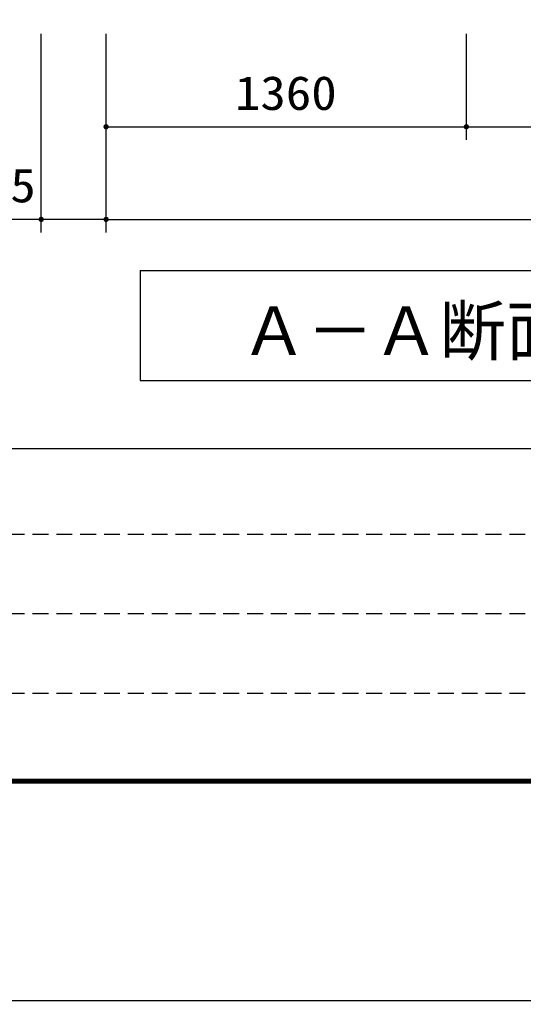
# Model space of a CAD drawing. Units: millimetres, scale not verified. Extents: x -14850 to 14850, y -10500 to 10500.
# Drawn here: x -10509 to -8607, y -10500 to -6794 of the extents above; entities that cross this region are included whole.
import ezdxf
from ezdxf.enums import TextEntityAlignment as Align

# ---------------------------------------------------------------- set-up
doc = ezdxf.new("R2010")
doc.units = ezdxf.units.MM
doc.header["$LTSCALE"] = 50
doc.linetypes.add('DASHED1', pattern=[1.8, 1.2, -0.6])
for name, color, linetype, lineweight in [('0-3_水管', 3, 'Continuous', 25), ('0-5_製作', 5, 'Continuous', 25), ('0-7_図面枠', 7, 'Continuous', 25), ('0-8_Axis_waku', 7, 'Continuous', 25)]:
    doc.layers.add(name, color=color, linetype=linetype, lineweight=lineweight)
doc.styles.add('ＭＳ ゴシック', font='')
doc.styles.get('ＭＳ ゴシック').set_extended_font_data('MS Gothic')

msp = doc.modelspace()

# ---------------------------------------------------------------- linework, layer by layer
at = {"layer": '0-3_水管'}
for p, q in [((-10053.71, -7741.78), (-10053.71, -8158.44)), ((-10053.71, -8158.44), (-6720.38, -8158.44))]:
    msp.add_line(p, q, dxfattribs=at)
msp.add_lwpolyline([(-10053.71, -7741.78), (-6720.38, -7741.78), (-6720.38, -8158.44)], dxfattribs=at)
at = {"layer": '0-5_製作', "color": 2}
for p, q in [((-10427.33, -7599.17), (-10427.33, -6848.06)), ((-10182.33, -7249.17), (-10182.33, -6848.06)), ((-10182.33, -7599.17), (-10182.33, -6848.06)), ((-8822.33, -7249.17), (-8822.33, -6848.06)), ((-10182.33, -7199.17), (-8822.33, -7199.17)), ((-10182.33, -7599.17), (-10182.33, -7199.17)), ((-8822.33, -7199.17), (-7662.33, -7199.17)), ((-10427.33, -7549.17), (-10765.87, -7549.17)), ((-10182.33, -7549.17), (-10427.33, -7549.17)), ((-10182.33, -7549.17), (-6172.33, -7549.17))]:
    msp.add_line(p, q, dxfattribs=at)
at = {"layer": '0-5_製作'}
for points in [[(-10192.31, -7198.54), (-10182.33, -7199.17), (-10192.33, -7199.17)], [(-10192.33, -7199.17), (-10186.59, -7208.22), (-10192.26, -7200.43)], [(-10192.33, -7199.17), (-10185.42, -7208.68), (-10186.59, -7208.22)], [(-10182.33, -7199.17), (-10185.42, -7208.68), (-10192.33, -7199.17)], [(-10192.16, -7197.3), (-10182.33, -7199.17), (-10192.31, -7198.54)], [(-10192.26, -7200.43), (-10187.69, -7207.62), (-10192.02, -7201.66)], [(-10192.26, -7200.43), (-10186.59, -7208.22), (-10187.69, -7207.62)], [(-10191.84, -7196.08), (-10182.33, -7199.17), (-10192.16, -7197.3)], [(-10192.02, -7201.66), (-10188.71, -7206.88), (-10191.63, -7202.85)], [(-10192.02, -7201.66), (-10187.69, -7207.62), (-10188.71, -7206.88)], [(-10191.38, -7194.91), (-10182.33, -7199.17), (-10191.84, -7196.08)], [(-10191.63, -7202.85), (-10189.62, -7206.02), (-10191.1, -7203.99)], [(-10191.63, -7202.85), (-10188.71, -7206.88), (-10189.62, -7206.02)], [(-10190.78, -7193.81), (-10182.33, -7199.17), (-10191.38, -7194.91)], [(-10191.1, -7203.99), (-10189.62, -7206.02), (-10190.42, -7205.05)], [(-10190.04, -7192.8), (-10182.33, -7199.17), (-10190.78, -7193.81)], [(-10189.18, -7191.88), (-10182.33, -7199.17), (-10190.04, -7192.8)], [(-10188.21, -7191.08), (-10182.33, -7199.17), (-10189.18, -7191.88)], [(-10187.15, -7190.41), (-10182.33, -7199.17), (-10188.21, -7191.08)], [(-10187.15, -7190.41), (-10182.33, -7189.17), (-10182.33, -7199.17)], [(-10186.02, -7189.87), (-10182.33, -7189.17), (-10187.15, -7190.41)], [(-10184.82, -7189.49), (-10182.33, -7189.17), (-10186.02, -7189.87)], [(-10182.33, -7199.17), (-10184.21, -7209), (-10185.42, -7208.68)], [(-10183.59, -7189.25), (-10182.33, -7189.17), (-10184.82, -7189.49)], [(-10182.33, -7199.17), (-10182.96, -7209.15), (-10184.21, -7209)], [(-10182.33, -7199.17), (-10182.33, -7209.17), (-10182.96, -7209.15)], [(-10182.33, -7189.17), (-10172.33, -7199.17), (-10182.33, -7199.17)], [(-10181.71, -7189.19), (-10172.33, -7199.17), (-10182.33, -7189.17)], [(-10182.33, -7199.17), (-10181.08, -7209.09), (-10182.33, -7209.17)], [(-10182.33, -7199.17), (-10179.85, -7208.86), (-10181.08, -7209.09)], [(-10182.33, -7199.17), (-10178.65, -7208.47), (-10179.85, -7208.86)], [(-10182.33, -7199.17), (-10177.52, -7207.94), (-10178.65, -7208.47)], [(-10182.33, -7199.17), (-10176.46, -7207.26), (-10177.52, -7207.94)], [(-10172.33, -7199.17), (-10176.46, -7207.26), (-10182.33, -7199.17)], [(-10180.46, -7189.35), (-10172.33, -7199.17), (-10181.71, -7189.19)], [(-10179.24, -7189.66), (-10172.33, -7199.17), (-10180.46, -7189.35)], [(-10178.08, -7190.12), (-10172.33, -7199.17), (-10179.24, -7189.66)], [(-10178.08, -7190.12), (-10172.41, -7197.92), (-10172.33, -7199.17)], [(-10176.98, -7190.73), (-10172.41, -7197.92), (-10178.08, -7190.12)], [(-10176.98, -7190.73), (-10172.65, -7196.69), (-10172.41, -7197.92)], [(-10175.96, -7191.47), (-10172.65, -7196.69), (-10176.98, -7190.73)], [(-10172.33, -7199.17), (-10175.49, -7206.46), (-10176.46, -7207.26)], [(-10175.96, -7191.47), (-10173.04, -7195.49), (-10172.65, -7196.69)], [(-10175.04, -7192.33), (-10173.04, -7195.49), (-10175.96, -7191.47)], [(-10172.33, -7199.17), (-10174.63, -7205.55), (-10175.49, -7206.46)], [(-10175.04, -7192.33), (-10173.57, -7194.35), (-10173.04, -7195.49)], [(-10174.24, -7193.29), (-10173.57, -7194.35), (-10175.04, -7192.33)], [(-10172.33, -7199.17), (-10173.89, -7204.53), (-10174.63, -7205.55)], [(-10172.33, -7199.17), (-10173.29, -7203.43), (-10173.89, -7204.53)], [(-10172.33, -7199.17), (-10172.82, -7202.26), (-10173.29, -7203.43)], [(-10172.33, -7199.17), (-10172.51, -7201.05), (-10172.82, -7202.26)], [(-10172.33, -7199.17), (-10172.35, -7199.8), (-10172.51, -7201.05)], [(-8832.31, -7198.54), (-8822.33, -7199.17), (-8832.33, -7199.17)], [(-8832.33, -7199.17), (-8825.42, -7208.68), (-8832.26, -7200.43)], [(-8832.33, -7199.17), (-8824.21, -7209), (-8825.42, -7208.68)], [(-8822.33, -7199.17), (-8824.21, -7209), (-8832.33, -7199.17)], [(-8832.16, -7197.3), (-8822.33, -7199.17), (-8832.31, -7198.54)], [(-8832.26, -7200.43), (-8826.59, -7208.22), (-8832.02, -7201.66)], [(-8832.26, -7200.43), (-8825.42, -7208.68), (-8826.59, -7208.22)], [(-8831.84, -7196.08), (-8822.33, -7199.17), (-8832.16, -7197.3)], [(-8832.02, -7201.66), (-8827.69, -7207.62), (-8831.63, -7202.85)], [(-8832.02, -7201.66), (-8826.59, -7208.22), (-8827.69, -7207.62)], [(-8831.38, -7194.91), (-8822.33, -7199.17), (-8831.84, -7196.08)], [(-8831.63, -7202.85), (-8828.71, -7206.88), (-8831.1, -7203.99)], [(-8831.63, -7202.85), (-8827.69, -7207.62), (-8828.71, -7206.88)], [(-8830.78, -7193.81), (-8822.33, -7199.17), (-8831.38, -7194.91)], [(-8831.1, -7203.99), (-8829.62, -7206.02), (-8830.42, -7205.05)], [(-8831.1, -7203.99), (-8828.71, -7206.88), (-8829.62, -7206.02)], [(-8830.04, -7192.8), (-8822.33, -7199.17), (-8830.78, -7193.81)], [(-8829.18, -7191.88), (-8822.33, -7199.17), (-8830.04, -7192.8)], [(-8828.21, -7191.08), (-8822.33, -7199.17), (-8829.18, -7191.88)], [(-8828.21, -7191.08), (-8822.33, -7189.17), (-8822.33, -7199.17)], [(-8827.15, -7190.41), (-8822.33, -7189.17), (-8828.21, -7191.08)], [(-8826.02, -7189.87), (-8822.33, -7189.17), (-8827.15, -7190.41)], [(-8824.82, -7189.49), (-8822.33, -7189.17), (-8826.02, -7189.87)], [(-8823.59, -7189.25), (-8822.33, -7189.17), (-8824.82, -7189.49)], [(-8822.33, -7199.17), (-8822.96, -7209.15), (-8824.21, -7209)], [(-8822.33, -7199.17), (-8822.33, -7209.17), (-8822.96, -7209.15)], [(-8822.33, -7189.17), (-8812.33, -7199.17), (-8822.33, -7199.17)], [(-8821.71, -7189.19), (-8812.33, -7199.17), (-8822.33, -7189.17)], [(-8822.33, -7199.17), (-8821.08, -7209.09), (-8822.33, -7209.17)], [(-8822.33, -7199.17), (-8819.85, -7208.86), (-8821.08, -7209.09)], [(-8822.33, -7199.17), (-8818.65, -7208.47), (-8819.85, -7208.86)], [(-8822.33, -7199.17), (-8817.52, -7207.94), (-8818.65, -7208.47)], [(-8822.33, -7199.17), (-8816.46, -7207.26), (-8817.52, -7207.94)], [(-8822.33, -7199.17), (-8815.49, -7206.46), (-8816.46, -7207.26)], [(-8812.33, -7199.17), (-8815.49, -7206.46), (-8822.33, -7199.17)], [(-8820.46, -7189.35), (-8812.33, -7199.17), (-8821.71, -7189.19)], [(-8819.24, -7189.66), (-8812.33, -7199.17), (-8820.46, -7189.35)], [(-8819.24, -7189.66), (-8812.41, -7197.92), (-8812.33, -7199.17)], [(-8818.08, -7190.12), (-8812.41, -7197.92), (-8819.24, -7189.66)], [(-8818.08, -7190.12), (-8812.65, -7196.69), (-8812.41, -7197.92)], [(-8816.98, -7190.73), (-8812.65, -7196.69), (-8818.08, -7190.12)], [(-8816.98, -7190.73), (-8813.04, -7195.49), (-8812.65, -7196.69)], [(-8815.96, -7191.47), (-8813.04, -7195.49), (-8816.98, -7190.73)], [(-8815.96, -7191.47), (-8813.57, -7194.35), (-8813.04, -7195.49)], [(-8815.04, -7192.33), (-8813.57, -7194.35), (-8815.96, -7191.47)], [(-8812.33, -7199.17), (-8814.63, -7205.55), (-8815.49, -7206.46)], [(-8815.04, -7192.33), (-8814.24, -7193.29), (-8813.57, -7194.35)], [(-8812.33, -7199.17), (-8813.89, -7204.53), (-8814.63, -7205.55)], [(-8812.33, -7199.17), (-8813.29, -7203.43), (-8813.89, -7204.53)], [(-8812.33, -7199.17), (-8812.82, -7202.26), (-8813.29, -7203.43)], [(-8812.33, -7199.17), (-8812.51, -7201.05), (-8812.82, -7202.26)], [(-8812.33, -7199.17), (-8812.35, -7199.8), (-8812.51, -7201.05)], [(-10437.31, -7548.54), (-10427.33, -7549.17), (-10437.33, -7549.17)], [(-10437.33, -7549.17), (-10431.59, -7558.22), (-10437.26, -7550.43)], [(-10437.33, -7549.17), (-10430.42, -7558.68), (-10431.59, -7558.22)], [(-10427.33, -7549.17), (-10430.42, -7558.68), (-10437.33, -7549.17)], [(-10437.16, -7547.3), (-10427.33, -7549.17), (-10437.31, -7548.54)], [(-10437.26, -7550.43), (-10432.69, -7557.62), (-10437.02, -7551.66)], [(-10437.26, -7550.43), (-10431.59, -7558.22), (-10432.69, -7557.62)], [(-10436.84, -7546.08), (-10427.33, -7549.17), (-10437.16, -7547.3)], [(-10437.02, -7551.66), (-10433.71, -7556.88), (-10436.63, -7552.85)], [(-10437.02, -7551.66), (-10432.69, -7557.62), (-10433.71, -7556.88)], [(-10436.38, -7544.91), (-10427.33, -7549.17), (-10436.84, -7546.08)], [(-10436.63, -7552.85), (-10434.62, -7556.02), (-10436.1, -7553.99)], [(-10436.63, -7552.85), (-10433.71, -7556.88), (-10434.62, -7556.02)], [(-10435.78, -7543.81), (-10427.33, -7549.17), (-10436.38, -7544.91)], [(-10436.1, -7553.99), (-10434.62, -7556.02), (-10435.42, -7555.05)], [(-10435.04, -7542.8), (-10427.33, -7549.17), (-10435.78, -7543.81)], [(-10434.18, -7541.88), (-10427.33, -7549.17), (-10435.04, -7542.8)], [(-10433.21, -7541.08), (-10427.33, -7549.17), (-10434.18, -7541.88)], [(-10432.15, -7540.41), (-10427.33, -7549.17), (-10433.21, -7541.08)], [(-10432.15, -7540.41), (-10427.33, -7539.17), (-10427.33, -7549.17)], [(-10431.02, -7539.87), (-10427.33, -7539.17), (-10432.15, -7540.41)], [(-10429.82, -7539.49), (-10427.33, -7539.17), (-10431.02, -7539.87)], [(-10427.33, -7549.17), (-10429.21, -7559), (-10430.42, -7558.68)], [(-10428.59, -7539.25), (-10427.33, -7539.17), (-10429.82, -7539.49)], [(-10427.33, -7549.17), (-10427.96, -7559.15), (-10429.21, -7559)], [(-10427.33, -7549.17), (-10427.33, -7559.17), (-10427.96, -7559.15)], [(-10427.33, -7539.17), (-10417.33, -7549.17), (-10427.33, -7549.17)], [(-10426.71, -7539.19), (-10417.33, -7549.17), (-10427.33, -7539.17)], [(-10427.33, -7549.17), (-10426.08, -7559.09), (-10427.33, -7559.17)], [(-10427.33, -7549.17), (-10424.85, -7558.86), (-10426.08, -7559.09)], [(-10427.33, -7549.17), (-10423.65, -7558.47), (-10424.85, -7558.86)], [(-10427.33, -7549.17), (-10422.52, -7557.94), (-10423.65, -7558.47)], [(-10427.33, -7549.17), (-10421.46, -7557.26), (-10422.52, -7557.94)], [(-10417.33, -7549.17), (-10421.46, -7557.26), (-10427.33, -7549.17)], [(-10425.46, -7539.35), (-10417.33, -7549.17), (-10426.71, -7539.19)], [(-10424.24, -7539.66), (-10417.33, -7549.17), (-10425.46, -7539.35)], [(-10423.08, -7540.12), (-10417.33, -7549.17), (-10424.24, -7539.66)], [(-10423.08, -7540.12), (-10417.41, -7547.92), (-10417.33, -7549.17)], [(-10421.98, -7540.73), (-10417.41, -7547.92), (-10423.08, -7540.12)], [(-10421.98, -7540.73), (-10417.65, -7546.69), (-10417.41, -7547.92)], [(-10420.96, -7541.47), (-10417.65, -7546.69), (-10421.98, -7540.73)], [(-10417.33, -7549.17), (-10420.49, -7556.46), (-10421.46, -7557.26)], [(-10420.96, -7541.47), (-10418.04, -7545.49), (-10417.65, -7546.69)], [(-10420.04, -7542.33), (-10418.04, -7545.49), (-10420.96, -7541.47)], [(-10417.33, -7549.17), (-10419.63, -7555.55), (-10420.49, -7556.46)], [(-10420.04, -7542.33), (-10418.57, -7544.35), (-10418.04, -7545.49)], [(-10419.24, -7543.29), (-10418.57, -7544.35), (-10420.04, -7542.33)], [(-10417.33, -7549.17), (-10418.89, -7554.53), (-10419.63, -7555.55)], [(-10417.33, -7549.17), (-10418.29, -7553.43), (-10418.89, -7554.53)], [(-10417.33, -7549.17), (-10417.82, -7552.26), (-10418.29, -7553.43)], [(-10417.33, -7549.17), (-10417.51, -7551.05), (-10417.82, -7552.26)], [(-10417.33, -7549.17), (-10417.35, -7549.8), (-10417.51, -7551.05)], [(-10192.31, -7548.54), (-10182.33, -7549.17), (-10192.33, -7549.17)], [(-10192.31, -7548.54), (-10182.33, -7549.17), (-10192.33, -7549.17)], [(-10192.33, -7549.17), (-10185.42, -7558.68), (-10192.26, -7550.43)], [(-10192.33, -7549.17), (-10184.21, -7559), (-10185.42, -7558.68)], [(-10182.33, -7549.17), (-10184.21, -7559), (-10192.33, -7549.17)], [(-10192.33, -7549.17), (-10185.42, -7558.68), (-10192.26, -7550.43)], [(-10192.33, -7549.17), (-10184.21, -7559), (-10185.42, -7558.68)], [(-10182.33, -7549.17), (-10184.21, -7559), (-10192.33, -7549.17)], [(-10192.16, -7547.3), (-10182.33, -7549.17), (-10192.31, -7548.54)], [(-10192.16, -7547.3), (-10182.33, -7549.17), (-10192.31, -7548.54)], [(-10192.26, -7550.43), (-10186.59, -7558.22), (-10192.02, -7551.66)], [(-10192.26, -7550.43), (-10185.42, -7558.68), (-10186.59, -7558.22)], [(-10192.26, -7550.43), (-10186.59, -7558.22), (-10192.02, -7551.66)], [(-10192.26, -7550.43), (-10185.42, -7558.68), (-10186.59, -7558.22)], [(-10191.84, -7546.08), (-10182.33, -7549.17), (-10192.16, -7547.3)], [(-10191.84, -7546.08), (-10182.33, -7549.17), (-10192.16, -7547.3)], [(-10192.02, -7551.66), (-10187.69, -7557.62), (-10191.63, -7552.85)], [(-10192.02, -7551.66), (-10186.59, -7558.22), (-10187.69, -7557.62)], [(-10192.02, -7551.66), (-10187.69, -7557.62), (-10191.63, -7552.85)], [(-10192.02, -7551.66), (-10186.59, -7558.22), (-10187.69, -7557.62)], [(-10191.38, -7544.91), (-10182.33, -7549.17), (-10191.84, -7546.08)], [(-10191.38, -7544.91), (-10182.33, -7549.17), (-10191.84, -7546.08)], [(-10191.63, -7552.85), (-10188.71, -7556.88), (-10191.1, -7553.99)], [(-10191.63, -7552.85), (-10187.69, -7557.62), (-10188.71, -7556.88)], [(-10191.63, -7552.85), (-10188.71, -7556.88), (-10191.1, -7553.99)], [(-10191.63, -7552.85), (-10187.69, -7557.62), (-10188.71, -7556.88)], [(-10190.78, -7543.81), (-10182.33, -7549.17), (-10191.38, -7544.91)], [(-10190.78, -7543.81), (-10182.33, -7549.17), (-10191.38, -7544.91)], [(-10191.1, -7553.99), (-10189.62, -7556.02), (-10190.42, -7555.05)], [(-10191.1, -7553.99), (-10188.71, -7556.88), (-10189.62, -7556.02)], [(-10191.1, -7553.99), (-10189.62, -7556.02), (-10190.42, -7555.05)], [(-10191.1, -7553.99), (-10188.71, -7556.88), (-10189.62, -7556.02)], [(-10190.04, -7542.8), (-10182.33, -7549.17), (-10190.78, -7543.81)], [(-10190.04, -7542.8), (-10182.33, -7549.17), (-10190.78, -7543.81)], [(-10189.18, -7541.88), (-10182.33, -7549.17), (-10190.04, -7542.8)], [(-10189.18, -7541.88), (-10182.33, -7549.17), (-10190.04, -7542.8)], [(-10188.21, -7541.08), (-10182.33, -7549.17), (-10189.18, -7541.88)], [(-10188.21, -7541.08), (-10182.33, -7549.17), (-10189.18, -7541.88)], [(-10188.21, -7541.08), (-10182.33, -7539.17), (-10182.33, -7549.17)], [(-10187.15, -7540.41), (-10182.33, -7539.17), (-10188.21, -7541.08)], [(-10188.21, -7541.08), (-10182.33, -7539.17), (-10182.33, -7549.17)], [(-10187.15, -7540.41), (-10182.33, -7539.17), (-10188.21, -7541.08)], [(-10186.02, -7539.87), (-10182.33, -7539.17), (-10187.15, -7540.41)], [(-10186.02, -7539.87), (-10182.33, -7539.17), (-10187.15, -7540.41)], [(-10184.82, -7539.49), (-10182.33, -7539.17), (-10186.02, -7539.87)], [(-10184.82, -7539.49), (-10182.33, -7539.17), (-10186.02, -7539.87)], [(-10183.59, -7539.25), (-10182.33, -7539.17), (-10184.82, -7539.49)], [(-10183.59, -7539.25), (-10182.33, -7539.17), (-10184.82, -7539.49)], [(-10182.33, -7549.17), (-10182.96, -7559.15), (-10184.21, -7559)], [(-10182.33, -7549.17), (-10182.96, -7559.15), (-10184.21, -7559)], [(-10182.33, -7549.17), (-10182.33, -7559.17), (-10182.96, -7559.15)], [(-10182.33, -7549.17), (-10182.33, -7559.17), (-10182.96, -7559.15)], [(-10182.33, -7539.17), (-10172.33, -7549.17), (-10182.33, -7549.17)], [(-10181.71, -7539.19), (-10172.33, -7549.17), (-10182.33, -7539.17)], [(-10182.33, -7539.17), (-10172.33, -7549.17), (-10182.33, -7549.17)], [(-10181.71, -7539.19), (-10172.33, -7549.17), (-10182.33, -7539.17)], [(-10182.33, -7549.17), (-10181.08, -7559.09), (-10182.33, -7559.17)], [(-10182.33, -7549.17), (-10179.85, -7558.86), (-10181.08, -7559.09)], [(-10182.33, -7549.17), (-10178.65, -7558.47), (-10179.85, -7558.86)], [(-10182.33, -7549.17), (-10177.52, -7557.94), (-10178.65, -7558.47)], [(-10182.33, -7549.17), (-10176.46, -7557.26), (-10177.52, -7557.94)], [(-10182.33, -7549.17), (-10175.49, -7556.46), (-10176.46, -7557.26)], [(-10172.33, -7549.17), (-10175.49, -7556.46), (-10182.33, -7549.17)], [(-10182.33, -7549.17), (-10181.08, -7559.09), (-10182.33, -7559.17)], [(-10182.33, -7549.17), (-10179.85, -7558.86), (-10181.08, -7559.09)], [(-10182.33, -7549.17), (-10178.65, -7558.47), (-10179.85, -7558.86)], [(-10182.33, -7549.17), (-10177.52, -7557.94), (-10178.65, -7558.47)], [(-10182.33, -7549.17), (-10176.46, -7557.26), (-10177.52, -7557.94)], [(-10182.33, -7549.17), (-10175.49, -7556.46), (-10176.46, -7557.26)], [(-10172.33, -7549.17), (-10175.49, -7556.46), (-10182.33, -7549.17)], [(-10180.46, -7539.35), (-10172.33, -7549.17), (-10181.71, -7539.19)], [(-10180.46, -7539.35), (-10172.33, -7549.17), (-10181.71, -7539.19)], [(-10179.24, -7539.66), (-10172.33, -7549.17), (-10180.46, -7539.35)], [(-10179.24, -7539.66), (-10172.33, -7549.17), (-10180.46, -7539.35)], [(-10179.24, -7539.66), (-10172.41, -7547.92), (-10172.33, -7549.17)], [(-10178.08, -7540.12), (-10172.41, -7547.92), (-10179.24, -7539.66)], [(-10179.24, -7539.66), (-10172.41, -7547.92), (-10172.33, -7549.17)], [(-10178.08, -7540.12), (-10172.41, -7547.92), (-10179.24, -7539.66)], [(-10178.08, -7540.12), (-10172.65, -7546.69), (-10172.41, -7547.92)], [(-10176.98, -7540.73), (-10172.65, -7546.69), (-10178.08, -7540.12)], [(-10178.08, -7540.12), (-10172.65, -7546.69), (-10172.41, -7547.92)], [(-10176.98, -7540.73), (-10172.65, -7546.69), (-10178.08, -7540.12)], [(-10176.98, -7540.73), (-10173.04, -7545.49), (-10172.65, -7546.69)], [(-10175.96, -7541.47), (-10173.04, -7545.49), (-10176.98, -7540.73)], [(-10176.98, -7540.73), (-10173.04, -7545.49), (-10172.65, -7546.69)], [(-10175.96, -7541.47), (-10173.04, -7545.49), (-10176.98, -7540.73)], [(-10175.96, -7541.47), (-10173.57, -7544.35), (-10173.04, -7545.49)], [(-10175.04, -7542.33), (-10173.57, -7544.35), (-10175.96, -7541.47)], [(-10175.96, -7541.47), (-10173.57, -7544.35), (-10173.04, -7545.49)], [(-10175.04, -7542.33), (-10173.57, -7544.35), (-10175.96, -7541.47)], [(-10172.33, -7549.17), (-10174.63, -7555.55), (-10175.49, -7556.46)], [(-10172.33, -7549.17), (-10174.63, -7555.55), (-10175.49, -7556.46)], [(-10175.04, -7542.33), (-10174.24, -7543.29), (-10173.57, -7544.35)], [(-10175.04, -7542.33), (-10174.24, -7543.29), (-10173.57, -7544.35)], [(-10172.33, -7549.17), (-10173.89, -7554.53), (-10174.63, -7555.55)], [(-10172.33, -7549.17), (-10173.89, -7554.53), (-10174.63, -7555.55)], [(-10172.33, -7549.17), (-10173.29, -7553.43), (-10173.89, -7554.53)], [(-10172.33, -7549.17), (-10173.29, -7553.43), (-10173.89, -7554.53)], [(-10172.33, -7549.17), (-10172.82, -7552.26), (-10173.29, -7553.43)], [(-10172.33, -7549.17), (-10172.82, -7552.26), (-10173.29, -7553.43)], [(-10172.33, -7549.17), (-10172.51, -7551.05), (-10172.82, -7552.26)], [(-10172.33, -7549.17), (-10172.51, -7551.05), (-10172.82, -7552.26)], [(-10172.33, -7549.17), (-10172.35, -7549.8), (-10172.51, -7551.05)], [(-10172.33, -7549.17), (-10172.35, -7549.8), (-10172.51, -7551.05)]]:
    msp.add_solid(points, dxfattribs=at)
at = {"layer": '0-7_図面枠'}
msp.add_lwpolyline([(-14850, -10500), (14850, -10500), (14850, 10500), (-14850, 10500)], close=True, dxfattribs=at)
at = {"layer": '0-8_Axis_waku'}
for p, q in [((-12950, -8415), (14000, -8415)), ((14006, -9671.01), (-12956, -9671.01)), ((14005, -9670.01), (-12955, -9670.01)), ((14004, -9669.01), (-12954, -9669.01)), ((14003, -9668.01), (-12953, -9668.01)), ((14002, -9667.01), (-12952, -9667.01)), ((14001, -9666.01), (-12951, -9666.01)), ((-12950, -9665), (14000, -9665)), ((14014, -9679.01), (-12964, -9679.01)), ((14013, -9678.01), (-12963, -9678.01)), ((14012, -9677.01), (-12962, -9677.01)), ((14011, -9676.01), (-12961, -9676.01)), ((14010, -9675.01), (-12960, -9675.01)), ((14009, -9674.01), (-12959, -9674.01)), ((14008, -9673.01), (-12958, -9673.01)), ((14007, -9672.01), (-12957, -9672.01))]:
    msp.add_line(p, q, dxfattribs=at)
at = {"layer": '0-8_Axis_waku', "linetype": 'DASHED1'}
for p, q in [((400, -8740), (-12950, -8740)), ((400, -9040), (-12950, -9040)), ((400, -9340), (-12950, -9340))]:
    msp.add_line(p, q, dxfattribs=at)

# ---------------------------------------------------------------- texts
at = {"layer": '0-3_水管', "color": 4, "style": 'ＭＳ ゴシック'}
msp.add_text('Ａ－Ａ断面図', height=183.3, dxfattribs=at).set_placement((-9673.79, -8116.11), align=Align.BOTTOM_LEFT)
at = {"layer": '0-5_製作', "color": 4, "style": 'ＭＳ ゴシック', "width": 1.1}
for s, p in [('1360', (-9696.08, -7174.17)), ('245', (-10736.23, -7523.34))]:
    msp.add_text(s, height=128.4, dxfattribs=at).set_placement(p, align=Align.BOTTOM_LEFT)

doc.saveas('drawing.dxf')
